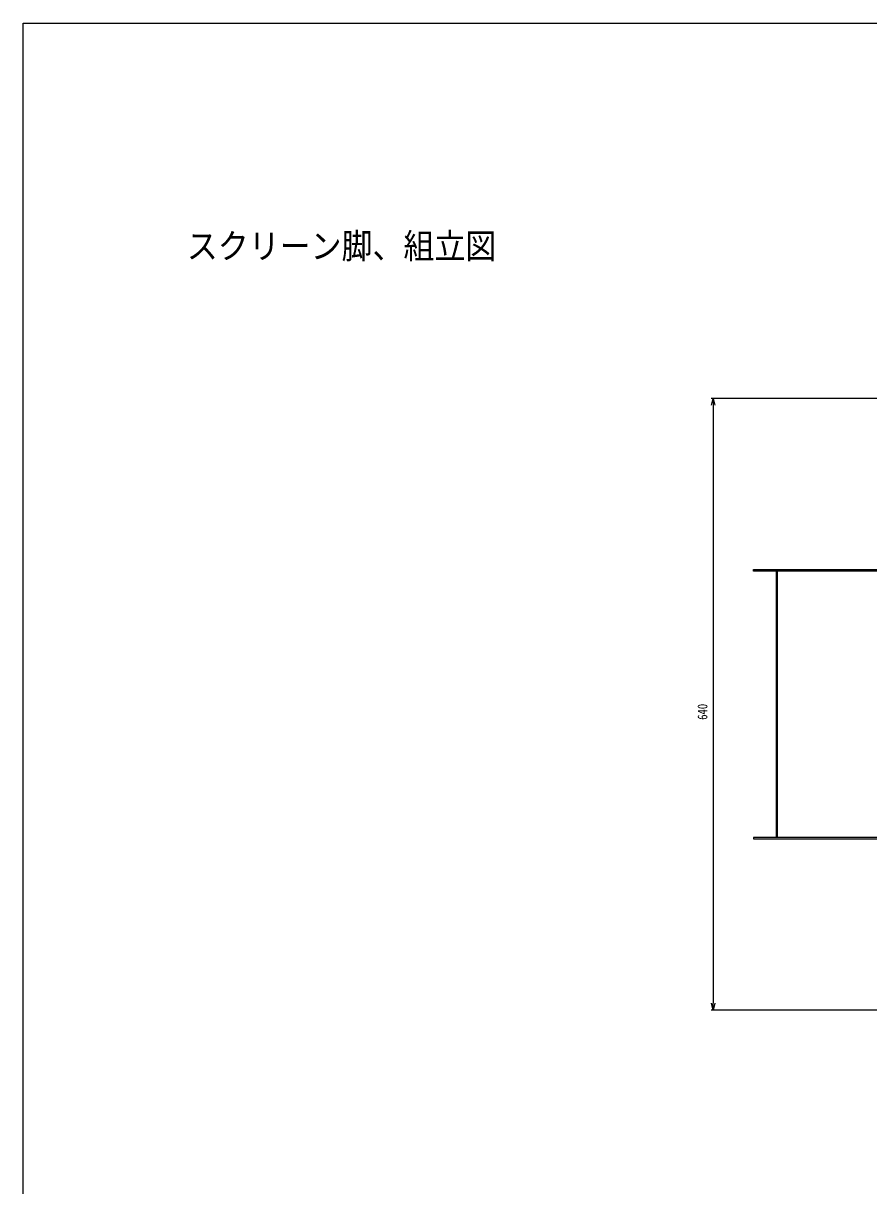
# Model space of a CAD drawing. Units: millimetres at full size. Extents: x -5218 to 5218, y -4308 to 3712.
# Drawn here: x -5169 to -4284, y -1569 to -352 of the extents above; entities that cross this region are included whole.
import ezdxf
from ezdxf.enums import TextEntityAlignment as Align

# ---------------------------------------------------------------- set-up
doc = ezdxf.new("R2010")
doc.units = ezdxf.units.MM
doc.header["$LTSCALE"] = 1.2
for name, color, linetype, lineweight in [('0-0_Defpoints', 3, 'Continuous', 9), ('0-1_01_外形線', 134, 'Continuous', 9), ('0-2_03_かくれ線', 5, 'Continuous', 9), ('0-7_0', 134, 'Continuous', 9), ('0-C_07_寸法線', 3, 'Continuous', 9)]:
    doc.layers.add(name, color=color, linetype=linetype, lineweight=lineweight)
doc.styles.add('ＭＳ ゴシック', font='')
doc.styles.add('ＭＳ Ｐゴシック', font='')
doc.styles.get('ＭＳ ゴシック').set_extended_font_data('MS Gothic')
doc.styles.get('ＭＳ Ｐゴシック').set_extended_font_data('MS PGothic')

# ---------------------------------------------------------------- blocks, each defined once
blk = doc.blocks.new('_Open30')
at = {"layer": '0-C_07_寸法線'}
blk.add_line((0, 0), (-1, 0), dxfattribs=at)
blk.add_lwpolyline([(-1, 0.2679), (0, 0), (-1, -0.2679)], dxfattribs=at)

msp = doc.modelspace()

# ---------------------------------------------------------------- linework, layer by layer
at = {"layer": '0-0_Defpoints'}
msp.add_lwpolyline([(-2808.917, -352.378), (-2808.917, -3712.287), (-5168.518, -3712.287), (-5168.518, -352.378)], close=True, dxfattribs=at)
at = {"layer": '0-1_01_外形線'}
msp.add_line((-4380.284, -1204.708), (-4380.284, -925.709), dxfattribs=at)
for points in [[(-4217.583, -925.709), (-4404.191, -925.709), (-4404.191, -924.209), (-4217.583, -924.209)], [(-4217.583, -1204.708), (-4404.191, -1204.708), (-4404.191, -1206.208), (-4217.583, -1206.208)]]:
    msp.add_lwpolyline(points, dxfattribs=at)
at = {"layer": '0-2_03_かくれ線'}
msp.add_line((-4379.135, -1204.708), (-4379.135, -925.709), dxfattribs=at)
at = {"layer": '0-C_07_寸法線'}
for p, q in [((-4249.583, -745.209), (-4448.505, -745.209)), ((-4446.505, -752.209), (-4446.505, -1378.208)), ((-4249.583, -1385.208), (-4448.505, -1385.208))]:
    msp.add_line(p, q, dxfattribs=at)

# ---------------------------------------------------------------- block references
at = {"layer": '0-C_07_寸法線', "xscale": 7, "yscale": 7}
for p, rotation in [((-4446.505, -745.209), 90), ((-4446.505, -1385.208), 270)]:
    msp.add_blockref('_Open30', p, dxfattribs=dict(at, rotation=rotation))

# ---------------------------------------------------------------- texts
at = {"layer": '0-7_0', "style": 'ＭＳ Ｐゴシック', "width": 0.9}
msp.add_text('スクリーン脚、組立図', height=26.39, dxfattribs=at).set_placement((-4997.345, -606.676), align=Align.BOTTOM_LEFT)
at = {"layer": '0-C_07_寸法線', "color": 134, "style": 'ＭＳ ゴシック', "width": 0.8}
msp.add_text('640', height=10.26, rotation=90, dxfattribs=at).set_placement((-4449.505, -1081.475), align=Align.BOTTOM_LEFT)

doc.saveas('drawing.dxf')
